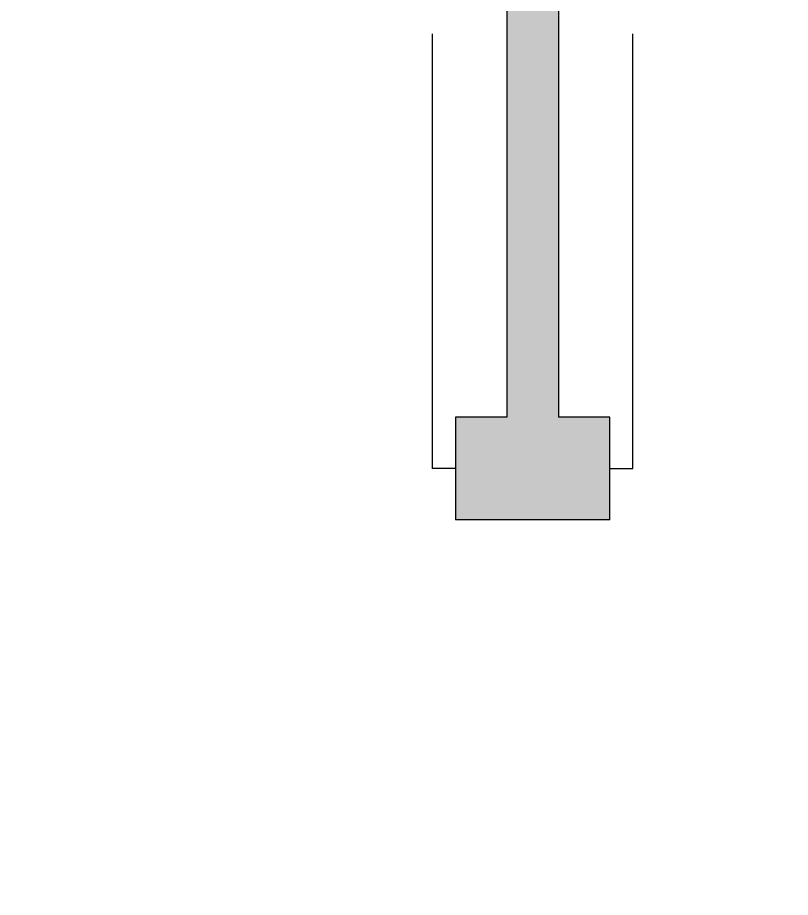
# Model space of a CAD drawing. Extents: x 22 to 319, y 2 to 547.
# Drawn here: x 124.6 to 192.2, y 287.3 to 364.3 of the extents above; entities that cross this region are included whole.
import ezdxf

# ---------------------------------------------------------------- set-up
doc = ezdxf.new("R2010")
doc.units = 0
doc.header["$MEASUREMENT"] = 0
doc.layers.get('0').update_dxf_attribs({"linetype": 'CONTINUOUS'})
doc.layers.add('DOORS', color=42, linetype='CONTINUOUS')

msp = doc.modelspace()

# ---------------------------------------------------------------- hatches: boundary and pattern name
h = msp.add_hatch(color=5)
h.paths.add_polyline_path([(189.944, 209.344), (176.444, 209.344), (176.444, 200.344), (180.944, 200.344), (180.944, 159.844), (189.944, 159.844)])
h.paths.add_polyline_path([(189.944, 117.844), (180.944, 117.844), (180.944, 53.344), (194.444, 53.344), (194.444, 62.344), (189.944, 62.344)])
h.paths.add_polyline_path([(318.944, 546.844), (224.444, 546.844), (224.444, 537.844), (309.944, 537.844), (309.944, 477.844), (305.444, 477.844), (305.444, 473.344), (309.944, 473.344), (309.944, 329.344), (218.444, 329.344), (218.444, 320.344), (309.944, 320.344), (309.944, 62.344), (252.944, 62.344), (252.944, 53.344), (318.944, 53.344)])
h.paths.add_polyline_path([(171.944, 482.344), (167.444, 482.344), (167.444, 329.344), (162.944, 329.344), (162.944, 320.344), (176.444, 320.344), (176.444, 329.344), (171.944, 329.344)])
h.paths.add_polyline_path([(120.944, 506.344), (111.944, 506.344), (111.944, 477.844), (65.444, 477.844), (65.444, 473.344), (120.944, 473.344)], flags=17)
h.paths.add_polyline_path([(233.444, 506.344), (224.444, 506.344), (224.444, 473.344), (275.444, 473.344), (275.444, 477.844), (233.444, 477.844)], flags=17)
h.paths.add_polyline_path([(186.086, 110.966), (232.256, 110.966), (232.256, 95.016), (186.086, 95.016)], flags=9)
h.paths.add_polyline_path([(106.303, 191.344), (106.303, 182.344), (123.944, 182.344), (123.944, 200.344), (128.444, 200.344), (128.444, 209.344), (123.944, 209.344), (123.944, 249.844), (119.444, 249.844), (119.444, 191.344)])
h.paths.add_polyline_path([(58.303, 182.344), (58.303, 191.344), (30.944, 191.344), (30.944, 296.344), (116.444, 296.344), (116.444, 320.344), (120.944, 320.344), (120.944, 329.344), (111.944, 329.344), (111.944, 305.344), (30.944, 305.344), (30.944, 473.344), (35.444, 473.344), (35.444, 477.844), (30.944, 477.844), (30.944, 537.844), (120.944, 537.844), (120.944, 546.844), (21.944, 546.844), (21.944, 38.344), (30.944, 38.344), (30.944, 182.344)])

# ---------------------------------------------------------------- linework, layer by layer
at = {"color": 0}
for p, q in [((167.444, 482.344), (167.444, 329.344)), ((171.944, 482.344), (171.944, 329.344)), ((167.444, 329.344), (162.944, 329.344)), ((162.944, 329.344), (162.944, 320.344)), ((176.444, 329.344), (171.944, 329.344)), ((176.444, 320.344), (176.444, 329.344)), ((176.444, 320.344), (162.944, 320.344))]:
    msp.add_line(p, q, dxfattribs=at)
at = {"layer": 'DOORS'}
for p, q in [((160.944, 324.844), (160.944, 362.844)), ((178.444, 324.844), (178.444, 362.844)), ((162.944, 324.844), (160.944, 324.844)), ((176.444, 324.844), (178.444, 324.844))]:
    msp.add_line(p, q, dxfattribs=at)

doc.saveas('drawing.dxf')
